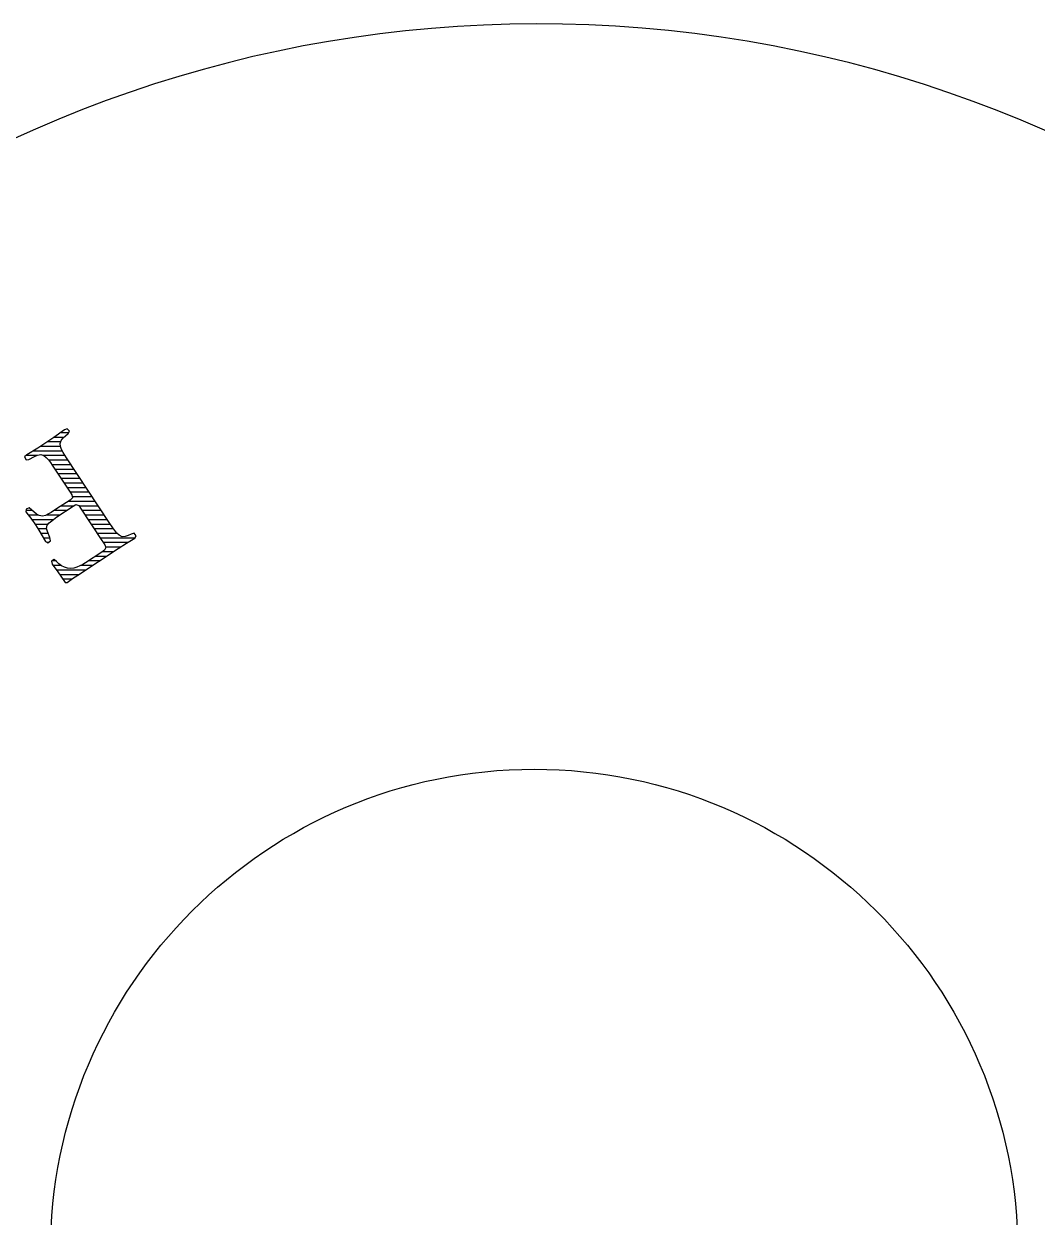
# Model space of a CAD drawing. Extents: x 0 to 93.7, y 0 to 54.9.
# Drawn here: x 50.83 to 72.96, y 27.96 to 54.02 of the extents above; entities that cross this region are included whole.
import ezdxf

# ---------------------------------------------------------------- set-up
doc = ezdxf.new("R2010")
doc.units = 0
doc.layers.add('20', color=53, linetype='CONTINUOUS')
doc.layers.add('21', color=4, linetype='CONTINUOUS')

msp = doc.modelspace()

# ---------------------------------------------------------------- linework, layer by layer
at = {"layer": '20'}
msp.add_circle((61.976, 27.178), 10.5662, dxfattribs=at)
msp.add_arc((62.0718, 26.5935), 27.4295, 10.0802, 160.47, dxfattribs=at)
at = {"layer": '21'}
for p, q in [((51.7172, 45.1531), (51.4867, 44.9902)), ((51.642, 45.1), (51.8084, 45.1)), ((51.7771, 45.1817), (51.7172, 45.1531)), ((51.8231, 45.1302), (51.7771, 45.1817)), ((51.7961, 45.0744), (51.8231, 45.1302)), ((51.3111, 44.8721), (51.1326, 44.7582)), ((51.4867, 44.9902), (51.3111, 44.8721)), ((51.3526, 44.9), (51.6348, 44.9)), ((51.5006, 45), (51.7105, 45)), ((51.6208, 44.8617), (51.6448, 44.9274)), ((51.6287, 44.7921), (51.6208, 44.8617)), ((51.6448, 44.9274), (51.69, 44.9814)), ((51.69, 44.9814), (51.7422, 45.0288)), ((51.7422, 45.0288), (51.7961, 45.0744)), ((50.8923, 44.6102), (50.8464, 44.5641)), ((50.8464, 44.5641), (50.8775, 44.5022)), ((50.8822, 44.6), (51.1162, 44.6)), ((51.1326, 44.7582), (50.8923, 44.6102)), ((50.9395, 44.5112), (51.064, 44.5777)), ((51.0381, 44.7), (51.6693, 44.7)), ((51.064, 44.5777), (51.1288, 44.6054)), ((51.1288, 44.6054), (51.198, 44.6173)), ((51.198, 44.6173), (51.2651, 44.5979)), ((51.1981, 44.8), (51.6278, 44.8)), ((51.2577, 44.6), (51.7284, 44.6)), ((51.2651, 44.5979), (51.3202, 44.5541)), ((51.655, 44.7267), (51.6287, 44.7921)), ((51.6884, 44.6645), (51.655, 44.7267)), ((51.7627, 44.5446), (51.6884, 44.6645)), ((50.8775, 44.5022), (50.9395, 44.5112)), ((51.3202, 44.5541), (51.3668, 44.5012)), ((51.3668, 44.5012), (51.4093, 44.4449)), ((51.3677, 44.5), (51.7921, 44.5)), ((51.4093, 44.4449), (51.4497, 44.387)), ((51.4406, 44.4), (51.8579, 44.4)), ((51.4497, 44.387), (51.8388, 43.7983)), ((52.694, 43.1301), (51.7627, 44.5446)), ((51.5072, 44.3), (51.9237, 44.3)), ((51.5733, 44.2), (51.9896, 44.2)), ((51.6394, 44.1), (52.0554, 44.1)), ((51.7055, 44), (52.1212, 44)), ((51.7716, 43.9), (52.1871, 43.9)), ((51.8377, 43.8), (52.2529, 43.8)), ((51.8388, 43.7983), (51.8768, 43.7389)), ((51.8397, 43.6242), (51.5454, 43.4296)), ((51.8031, 43.6), (52.3846, 43.6)), ((51.8902, 43.6726), (51.8397, 43.6242)), ((51.8768, 43.7389), (51.8902, 43.6726)), ((51.8846, 43.7), (52.3187, 43.7)), ((51.9039, 43.4891), (51.9651, 43.5239)), ((51.9651, 43.5239), (52.0277, 43.5059)), ((50.8789, 43.4265), (50.8751, 43.3676)), ((50.8751, 43.3676), (51.0012, 43.1975)), ((50.8772, 43.4), (51.0088, 43.4)), ((50.9429, 43.4527), (50.8789, 43.4265)), ((50.9252, 43.3), (51.133, 43.3)), ((50.9973, 43.4102), (50.9429, 43.4527)), ((51.1031, 43.3169), (50.9973, 43.4102)), ((51.1644, 43.2823), (51.1031, 43.3169)), ((51.2336, 43.2714), (51.1644, 43.2823)), ((51.3018, 43.2877), (51.2336, 43.2714)), ((51.3652, 43.3186), (51.3018, 43.2877)), ((51.3271, 43.3), (51.6188, 43.3)), ((51.4263, 43.354), (51.3652, 43.3186)), ((51.5454, 43.4296), (51.4263, 43.354)), ((51.4988, 43.4), (51.7696, 43.4)), ((51.551, 43.2551), (51.9039, 43.4891)), ((51.6519, 43.5), (51.9231, 43.5)), ((52.0277, 43.5059), (52.069, 43.4487)), ((52.032, 43.5), (52.4504, 43.5)), ((52.069, 43.4487), (52.5348, 42.7416)), ((52.1011, 43.4), (52.5162, 43.4)), ((52.167, 43.3), (52.5821, 43.3)), ((50.9993, 43.2), (51.4759, 43.2)), ((51.0012, 43.1975), (51.0831, 43.0827)), ((51.0707, 43.1), (51.3626, 43.1)), ((51.0831, 43.0827), (51.1588, 42.9636)), ((51.3277, 43.0027), (51.3396, 43.0712)), ((51.3438, 42.9342), (51.3277, 43.0027)), ((51.3396, 43.0712), (51.3834, 43.1261)), ((51.3834, 43.1261), (51.4373, 43.1716)), ((51.4373, 43.1716), (51.551, 43.2551)), ((52.2329, 43.2), (52.6479, 43.2)), ((52.2987, 43.1), (52.7143, 43.1)), ((52.7732, 43.0133), (52.694, 43.1301)), ((52.8148, 42.9563), (52.7732, 43.0133)), ((51.1357, 43), (51.3284, 43)), ((51.1588, 42.9636), (51.3019, 42.7202)), ((51.1962, 42.9), (51.3567, 42.9)), ((51.255, 42.8), (51.3941, 42.8)), ((51.3936, 42.8022), (51.3438, 42.9342)), ((51.4085, 42.7361), (51.3936, 42.8022)), ((52.3646, 43), (52.7828, 43)), ((52.4305, 42.9), (52.8614, 42.9)), ((52.4964, 42.8), (53.2559, 42.8)), ((52.5348, 42.7416), (52.5573, 42.7075)), ((52.8595, 42.9017), (52.8148, 42.9563)), ((52.9109, 42.8535), (52.8595, 42.9017)), ((52.9739, 42.8229), (52.9109, 42.8535)), ((53.0439, 42.8237), (52.9739, 42.8229)), ((53.1108, 42.8457), (53.0439, 42.8237)), ((53.0705, 42.6822), (53.2515, 42.7919)), ((53.1747, 42.8756), (53.1108, 42.8457)), ((53.2388, 42.9002), (53.1747, 42.8756)), ((53.2383, 42.9), (53.239, 42.9)), ((53.28, 42.8451), (53.2388, 42.9002)), ((53.2515, 42.7919), (53.28, 42.8451)), ((51.3019, 42.7202), (51.3549, 42.6922)), ((51.3401, 42.7), (51.3645, 42.7)), ((51.3549, 42.6922), (51.4085, 42.7361)), ((52.0083, 41.9859), (52.8919, 42.5685)), ((52.5301, 42.4869), (52.176, 42.2548)), ((52.5883, 42.5268), (52.5301, 42.4869)), ((52.5492, 42.5), (52.788, 42.5)), ((52.5573, 42.7075), (52.5956, 42.6482)), ((52.5622, 42.7), (53.0998, 42.7)), ((52.6236, 42.5841), (52.5883, 42.5268)), ((52.5956, 42.6482), (52.6236, 42.5841)), ((52.6167, 42.6), (52.9414, 42.6)), ((52.8919, 42.5685), (53.0705, 42.6822)), ((51.493, 42.3226), (51.4349, 42.2865)), ((51.4349, 42.2865), (51.4476, 42.2254)), ((51.4476, 42.2254), (51.57, 42.0527)), ((51.4567, 42.3), (51.5198, 42.3)), ((51.5452, 42.2786), (51.493, 42.3226)), ((51.5971, 42.2309), (51.5452, 42.2786)), ((51.6532, 42.1882), (51.5971, 42.2309)), ((52.176, 42.2548), (52.1157, 42.2182)), ((52.2449, 42.3), (52.4847, 42.3)), ((52.3975, 42.4), (52.6364, 42.4)), ((51.4656, 42.2), (51.6377, 42.2)), ((51.5365, 42.1), (52.1813, 42.1)), ((51.57, 42.0527), (51.7283, 41.819)), ((51.6057, 42), (52.0297, 42)), ((51.7149, 42.154), (51.6532, 42.1882)), ((51.7819, 42.1324), (51.7149, 42.154)), ((51.8521, 42.1264), (51.7819, 42.1324)), ((51.922, 42.1351), (51.8521, 42.1264)), ((51.8912, 41.907), (52.0083, 41.9859)), ((51.9895, 42.1554), (51.922, 42.1351)), ((52.0538, 42.1843), (51.9895, 42.1554)), ((52.1157, 42.2182), (52.0538, 42.1843)), ((52.0825, 42.2), (52.333, 42.2)), ((51.6734, 41.9), (51.8814, 41.9)), ((51.7283, 41.819), (51.7764, 41.825)), ((51.7764, 41.825), (51.8912, 41.907))]:
    msp.add_line(p, q, dxfattribs=at)

doc.saveas('drawing.dxf')
